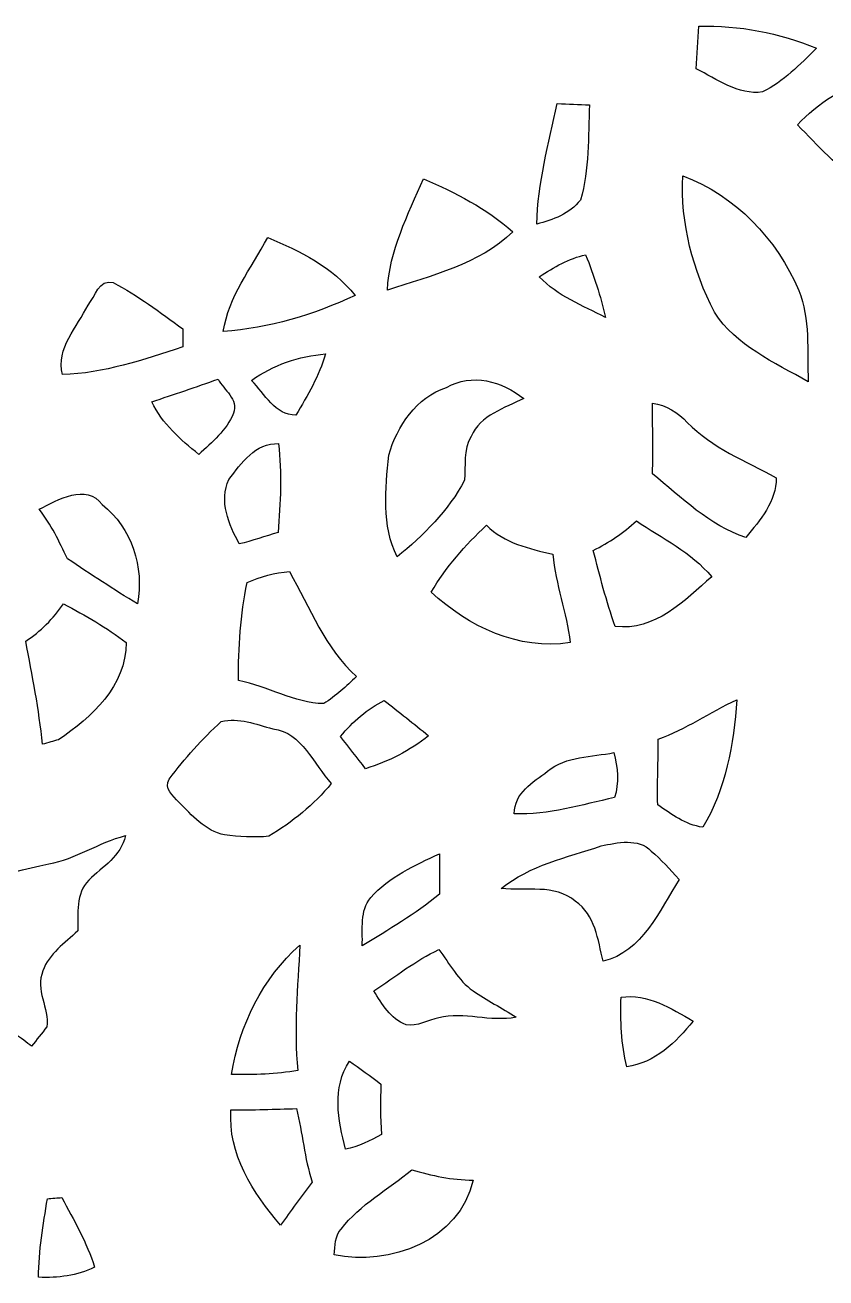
# Model space of a CAD drawing. Header units: centimetres. Extents: x -10.3 to 10.3, y -10.4 to 10.4.
# Drawn here: x 1.06 to 3.735, y -9.533 to -5.351 of the extents above; entities that cross this region are included whole.
import ezdxf

# ---------------------------------------------------------------- set-up
doc = ezdxf.new("R2010")
doc.units = ezdxf.units.CM
doc.header["$MEASUREMENT"] = 0
doc.layers.add('Camada 1', color=7, linetype='Continuous')

msp = doc.modelspace()

# ---------------------------------------------------------------- linework, layer by layer
at = {"layer": 'Camada 1'}
for points, knots in [([(3.31028, -5.35536), (3.30597, -5.40254), (3.30404, -5.44995), (3.30165, -5.49734), (3.30165, -5.49734), (3.37039, -5.53182), (3.44124, -5.58566), (3.52311, -5.57468), (3.52311, -5.57468), (3.59185, -5.54042), (3.64762, -5.48226), (3.70342, -5.4286), (3.70342, -5.4286), (3.57912, -5.37711), (3.44363, -5.35129), (3.31028, -5.35536), (3.31028, -5.35536), (3.31028, -5.35536), (3.31028, -5.35536), (3.31028, -5.35536)], [0, 0, 0, 0, 0.1666667, 0.1666667, 0.1666667, 0.1666667, 0.3333333, 0.3333333, 0.3333333, 0.3333333, 0.5, 0.5, 0.5, 0.5, 0.6666667, 0.6666667, 0.6666667, 0.6666667, 1, 1, 1, 1]), ([(3.63921, -5.68435), (3.70795, -5.75327), (3.77232, -5.82823), (3.85829, -5.87781), (3.85829, -5.87781), (3.85398, -5.75499), (3.88004, -5.63693), (3.89062, -5.51676), (3.89062, -5.51676), (3.79799, -5.55724), (3.70795, -5.6113), (3.63921, -5.68435), (3.63921, -5.68435), (3.63921, -5.68435), (3.63921, -5.68435), (3.63921, -5.68435)], [0, 0, 0, 0, 0.2, 0.2, 0.2, 0.2, 0.4, 0.4, 0.4, 0.4, 0.6, 0.6, 0.6, 0.6, 1, 1, 1, 1]), ([(2.76871, -6.01542), (2.82276, -6.0023), (2.87835, -5.98094), (2.91476, -5.93549), (2.91476, -5.93549), (2.94495, -5.83251), (2.94064, -5.72287), (2.94495, -5.61773), (2.94495, -5.61773), (2.90854, -5.61559), (2.87407, -5.61559), (2.83745, -5.61344), (2.83745, -5.61344), (2.80747, -5.74658), (2.77299, -5.87993), (2.76871, -6.01542), (2.76871, -6.01542), (2.76871, -6.01542), (2.76871, -6.01542), (2.76871, -6.01542)], [0, 0, 0, 0, 0.1666667, 0.1666667, 0.1666667, 0.1666667, 0.3333333, 0.3333333, 0.3333333, 0.3333333, 0.5, 0.5, 0.5, 0.5, 0.6666667, 0.6666667, 0.6666667, 0.6666667, 1, 1, 1, 1]), ([(3.25641, -5.85408), (3.24823, -6.01307), (3.29089, -6.16991), (3.36198, -6.30972), (3.36198, -6.30972), (3.43479, -6.42153), (3.56145, -6.47731), (3.67562, -6.54173), (3.67562, -6.54173), (3.67131, -6.43857), (3.68229, -6.33364), (3.64353, -6.23672), (3.64353, -6.23672), (3.57008, -6.06477), (3.43262, -5.92065), (3.25641, -5.85408), (3.25641, -5.85408), (3.25641, -5.85408), (3.25641, -5.85408), (3.25641, -5.85408)], [0, 0, 0, 0, 0.1666667, 0.1666667, 0.1666667, 0.1666667, 0.3333333, 0.3333333, 0.3333333, 0.3333333, 0.5, 0.5, 0.5, 0.5, 0.6666667, 0.6666667, 0.6666667, 0.6666667, 1, 1, 1, 1]), ([(2.2702, -6.23669), (2.41646, -6.18713), (2.57545, -6.15094), (2.68943, -6.04106), (2.68943, -6.04106), (2.60109, -5.96372), (2.49792, -5.91009), (2.39064, -5.86485), (2.39064, -5.86485), (2.33894, -5.98312), (2.27666, -6.10548), (2.2702, -6.23669), (2.2702, -6.23669), (2.2702, -6.23669), (2.2702, -6.23669), (2.2702, -6.23669)], [0, 0, 0, 0, 0.2, 0.2, 0.2, 0.2, 0.4, 0.4, 0.4, 0.4, 0.6, 0.6, 0.6, 0.6, 1, 1, 1, 1]), ([(1.72238, -6.37412), (1.87491, -6.36335), (2.02549, -6.31811), (2.16249, -6.25368), (2.16249, -6.25368), (2.08753, -6.15912), (1.97786, -6.10546), (1.8706, -6.06045), (1.8706, -6.06045), (1.81462, -6.16364), (1.73964, -6.2582), (1.72238, -6.37412), (1.72238, -6.37412), (1.72238, -6.37412), (1.72238, -6.37412), (1.72238, -6.37412)], [0, 0, 0, 0, 0.2, 0.2, 0.2, 0.2, 0.4, 0.4, 0.4, 0.4, 0.6, 0.6, 0.6, 0.6, 1, 1, 1, 1]), ([(2.77754, -6.19145), (2.83742, -6.25606), (2.92359, -6.28794), (2.99857, -6.32694), (2.99857, -6.32694), (2.98174, -6.25606), (2.95999, -6.18713), (2.93221, -6.11863), (2.93221, -6.11863), (2.87621, -6.12917), (2.82686, -6.15912), (2.77754, -6.19145), (2.77754, -6.19145), (2.77754, -6.19145), (2.77754, -6.19145), (2.77754, -6.19145)], [0, 0, 0, 0, 0.2, 0.2, 0.2, 0.2, 0.4, 0.4, 0.4, 0.4, 0.6, 0.6, 0.6, 0.6, 1, 1, 1, 1]), ([(1.27087, -6.28601), (1.23467, -6.35904), (1.16358, -6.42971), (1.18491, -6.51802), (1.18491, -6.51802), (1.32257, -6.51371), (1.45571, -6.46849), (1.58671, -6.42584), (1.58671, -6.42584), (1.58671, -6.4043), (1.58671, -6.38491), (1.58671, -6.36551), (1.58671, -6.36551), (1.51152, -6.30974), (1.43632, -6.2537), (1.35491, -6.21083), (1.35491, -6.21083), (1.30749, -6.1979), (1.29455, -6.2582), (1.27087, -6.28601), (1.27087, -6.28601), (1.27087, -6.28601), (1.27087, -6.28601), (1.27087, -6.28601)], [0, 0, 0, 0, 0.1428571, 0.1428571, 0.1428571, 0.1428571, 0.2857143, 0.2857143, 0.2857143, 0.2857143, 0.4285714, 0.4285714, 0.4285714, 0.4285714, 0.5714286, 0.5714286, 0.5714286, 0.5714286, 0.7142857, 0.7142857, 0.7142857, 0.7142857, 1, 1, 1, 1]), ([(1.81676, -6.53742), (1.862, -6.58264), (1.89431, -6.65352), (1.96498, -6.65352), (1.96498, -6.65352), (2.00377, -6.58695), (2.04232, -6.52234), (2.06385, -6.44908), (2.06385, -6.44908), (1.97572, -6.45577), (1.88762, -6.48572), (1.81676, -6.53742), (1.81676, -6.53742), (1.81676, -6.53742), (1.81676, -6.53742), (1.81676, -6.53742)], [0, 0, 0, 0, 0.2, 0.2, 0.2, 0.2, 0.4, 0.4, 0.4, 0.4, 0.6, 0.6, 0.6, 0.6, 1, 1, 1, 1]), ([(2.46798, -6.56089), (2.36694, -6.59341), (2.30254, -6.69017), (2.27452, -6.78687), (2.27452, -6.78687), (2.26375, -6.90061), (2.25102, -7.02084), (2.30254, -7.12638), (2.30254, -7.12638), (2.39065, -7.05529), (2.47444, -6.97149), (2.52807, -6.87045), (2.52807, -6.87045), (2.53238, -6.82113), (2.52183, -6.76962), (2.54961, -6.72437), (2.54961, -6.72437), (2.5817, -6.65349), (2.66118, -6.6296), (2.72582, -6.59771), (2.72582, -6.59771), (2.65279, -6.53956), (2.55199, -6.51199), (2.46798, -6.56089), (2.46798, -6.56089), (2.46798, -6.56089), (2.46798, -6.56089), (2.46798, -6.56089)], [0, 0, 0, 0, 0.125, 0.125, 0.125, 0.125, 0.25, 0.25, 0.25, 0.25, 0.375, 0.375, 0.375, 0.375, 0.5, 0.5, 0.5, 0.5, 0.625, 0.625, 0.625, 0.625, 0.75, 0.75, 0.75, 0.75, 1, 1, 1, 1]), ([(1.4837, -6.60848), (1.51796, -6.68174), (1.58043, -6.73514), (1.64033, -6.78445), (1.64033, -6.78445), (1.68579, -6.74376), (1.73272, -6.70283), (1.75664, -6.64724), (1.75664, -6.64724), (1.77365, -6.59961), (1.72431, -6.56966), (1.70494, -6.53307), (1.70494, -6.53307), (1.63213, -6.55893), (1.55673, -6.5848), (1.4837, -6.60848), (1.4837, -6.60848), (1.4837, -6.60848), (1.4837, -6.60848), (1.4837, -6.60848)], [0, 0, 0, 0, 0.1666667, 0.1666667, 0.1666667, 0.1666667, 0.3333333, 0.3333333, 0.3333333, 0.3333333, 0.5, 0.5, 0.5, 0.5, 0.6666667, 0.6666667, 0.6666667, 0.6666667, 1, 1, 1, 1]), ([(3.15537, -6.6128), (3.15537, -6.69228), (3.15775, -6.76962), (3.15537, -6.84889), (3.15537, -6.84889), (3.25231, -6.92861), (3.34473, -7.02082), (3.46708, -7.06196), (3.46708, -7.06196), (3.51471, -7.0038), (3.57008, -6.94152), (3.56812, -6.86204), (3.56812, -6.86204), (3.46493, -6.80603), (3.3555, -6.76317), (3.27147, -6.67741), (3.27147, -6.67741), (3.24154, -6.6451), (3.2004, -6.61928), (3.15537, -6.6128), (3.15537, -6.6128), (3.15537, -6.6128), (3.15537, -6.6128), (3.15537, -6.6128)], [0, 0, 0, 0, 0.1428571, 0.1428571, 0.1428571, 0.1428571, 0.2857143, 0.2857143, 0.2857143, 0.2857143, 0.4285714, 0.4285714, 0.4285714, 0.4285714, 0.5714286, 0.5714286, 0.5714286, 0.5714286, 0.7142857, 0.7142857, 0.7142857, 0.7142857, 1, 1, 1, 1]), ([(1.74135, -6.86831), (1.70687, -6.9394), (1.74135, -7.01888), (1.77583, -7.08328), (1.77583, -7.08328), (1.8189, -7.07254), (1.862, -7.05764), (1.90508, -7.04452), (1.90508, -7.04452), (1.91347, -6.94565), (1.91778, -6.84719), (1.90701, -6.74832), (1.90701, -6.74832), (1.82988, -6.74572), (1.78229, -6.81272), (1.74135, -6.86831), (1.74135, -6.86831), (1.74135, -6.86831), (1.74135, -6.86831), (1.74135, -6.86831)], [0, 0, 0, 0, 0.1666667, 0.1666667, 0.1666667, 0.1666667, 0.3333333, 0.3333333, 0.3333333, 0.3333333, 0.5, 0.5, 0.5, 0.5, 0.6666667, 0.6666667, 0.6666667, 0.6666667, 1, 1, 1, 1]), ([(1.10757, -6.96739), (1.14829, -7.01888), (1.17417, -7.07468), (1.20192, -7.13262), (1.20192, -7.13262), (1.2795, -7.18432), (1.35702, -7.23578), (1.43629, -7.28317), (1.43629, -7.28317), (1.45804, -7.16038), (1.41711, -7.02941), (1.31802, -6.95207), (1.31802, -6.95207), (1.26484, -6.8795), (1.16983, -6.93506), (1.10757, -6.96739), (1.10757, -6.96739), (1.10757, -6.96739), (1.10757, -6.96739), (1.10757, -6.96739)], [0, 0, 0, 0, 0.1666667, 0.1666667, 0.1666667, 0.1666667, 0.3333333, 0.3333333, 0.3333333, 0.3333333, 0.5, 0.5, 0.5, 0.5, 0.6666667, 0.6666667, 0.6666667, 0.6666667, 1, 1, 1, 1]), ([(2.41649, -7.24444), (2.54079, -7.3584), (2.70862, -7.44023), (2.88073, -7.41203), (2.88073, -7.41203), (2.86975, -7.31316), (2.83141, -7.21857), (2.82279, -7.11776), (2.82279, -7.11776), (2.74286, -7.09839), (2.66124, -7.08114), (2.60112, -7.02084), (2.60112, -7.02084), (2.53002, -7.08759), (2.4656, -7.16041), (2.41649, -7.24444), (2.41649, -7.24444), (2.41649, -7.24444), (2.41649, -7.24444), (2.41649, -7.24444)], [0, 0, 0, 0, 0.1666667, 0.1666667, 0.1666667, 0.1666667, 0.3333333, 0.3333333, 0.3333333, 0.3333333, 0.5, 0.5, 0.5, 0.5, 0.6666667, 0.6666667, 0.6666667, 0.6666667, 1, 1, 1, 1]), ([(2.95786, -7.10482), (2.9794, -7.18861), (3.00072, -7.27479), (3.03112, -7.35837), (3.03112, -7.35837), (3.16209, -7.37541), (3.26332, -7.27243), (3.35317, -7.19271), (3.35317, -7.19271), (3.28467, -7.11106), (3.18815, -7.06388), (3.10155, -7.00615), (3.10155, -7.00615), (3.05866, -7.04666), (3.00956, -7.07899), (2.95786, -7.10482), (2.95786, -7.10482), (2.95786, -7.10482), (2.95786, -7.10482), (2.95786, -7.10482)], [0, 0, 0, 0, 0.1666667, 0.1666667, 0.1666667, 0.1666667, 0.3333333, 0.3333333, 0.3333333, 0.3333333, 0.5, 0.5, 0.5, 0.5, 0.6666667, 0.6666667, 0.6666667, 0.6666667, 1, 1, 1, 1]), ([(1.80189, -7.2121), (1.78014, -7.31981), (1.77152, -7.42924), (1.77366, -7.5391), (1.77366, -7.5391), (1.8706, -7.55807), (1.95895, -7.61408), (2.05758, -7.61623), (2.05758, -7.61623), (2.0983, -7.5908), (2.13256, -7.55807), (2.16701, -7.52598), (2.16701, -7.52598), (2.06168, -7.43142), (2.01212, -7.29611), (1.94341, -7.17549), (1.94341, -7.17549), (1.89428, -7.17784), (1.84647, -7.19271), (1.80189, -7.2121), (1.80189, -7.2121), (1.80189, -7.2121), (1.80189, -7.2121), (1.80189, -7.2121)], [0, 0, 0, 0, 0.1428571, 0.1428571, 0.1428571, 0.1428571, 0.2857143, 0.2857143, 0.2857143, 0.2857143, 0.4285714, 0.4285714, 0.4285714, 0.4285714, 0.5714286, 0.5714286, 0.5714286, 0.5714286, 0.7142857, 0.7142857, 0.7142857, 0.7142857, 1, 1, 1, 1]), ([(1.06278, -7.40768), (1.08389, -7.52185), (1.10757, -7.63559), (1.11837, -7.75172), (1.11837, -7.75172), (1.13776, -7.7472), (1.15478, -7.74074), (1.172, -7.73685), (1.172, -7.73685), (1.2836, -7.66144), (1.39777, -7.55804), (1.39777, -7.41199), (1.39777, -7.41199), (1.33316, -7.36246), (1.26249, -7.32195), (1.18923, -7.28316), (1.18923, -7.28316), (1.15475, -7.33254), (1.11167, -7.37541), (1.06278, -7.40768), (1.06278, -7.40768), (1.06278, -7.40768), (1.06278, -7.40768), (1.06278, -7.40768)], [0, 0, 0, 0, 0.1428571, 0.1428571, 0.1428571, 0.1428571, 0.2857143, 0.2857143, 0.2857143, 0.2857143, 0.4285714, 0.4285714, 0.4285714, 0.4285714, 0.5714286, 0.5714286, 0.5714286, 0.5714286, 0.7142857, 0.7142857, 0.7142857, 0.7142857, 1, 1, 1, 1]), ([(2.11339, -7.72566), (2.1412, -7.7623), (2.1694, -7.79678), (2.19742, -7.83337), (2.19742, -7.83337), (2.27455, -7.80966), (2.34519, -7.77307), (2.40766, -7.72351), (2.40766, -7.72351), (2.35834, -7.68303), (2.30879, -7.64424), (2.25965, -7.60566), (2.25965, -7.60566), (2.20366, -7.63348), (2.15432, -7.67634), (2.11339, -7.72566), (2.11339, -7.72566), (2.11339, -7.72566), (2.11339, -7.72566), (2.11339, -7.72566)], [0, 0, 0, 0, 0.1666667, 0.1666667, 0.1666667, 0.1666667, 0.3333333, 0.3333333, 0.3333333, 0.3333333, 0.5, 0.5, 0.5, 0.5, 0.6666667, 0.6666667, 0.6666667, 0.6666667, 1, 1, 1, 1]), ([(3.17479, -7.73429), (3.17479, -7.80755), (3.17069, -7.88076), (3.17286, -7.95358), (3.17286, -7.95358), (3.21808, -7.9857), (3.26525, -8.02036), (3.32322, -8.02899), (3.32322, -8.02899), (3.40056, -7.90212), (3.42641, -7.75173), (3.43718, -7.60333), (3.43718, -7.60333), (3.34711, -7.64425), (3.26718, -7.7024), (3.17479, -7.73429), (3.17479, -7.73429), (3.17479, -7.73429), (3.17479, -7.73429), (3.17479, -7.73429)], [0, 0, 0, 0, 0.1666667, 0.1666667, 0.1666667, 0.1666667, 0.3333333, 0.3333333, 0.3333333, 0.3333333, 0.5, 0.5, 0.5, 0.5, 0.6666667, 0.6666667, 0.6666667, 0.6666667, 1, 1, 1, 1]), ([(1.71572, -7.67634), (1.65108, -7.73428), (1.59314, -7.79892), (1.54186, -7.86785), (1.54186, -7.86785), (1.52228, -7.89994), (1.55456, -7.92344), (1.57398, -7.94498), (1.57398, -7.94498), (1.61684, -7.98805), (1.6623, -8.04169), (1.72651, -8.05441), (1.72651, -8.05441), (1.77366, -8.0611), (1.82536, -8.06325), (1.87491, -8.05893), (1.87491, -8.05893), (1.95204, -8.01175), (2.02548, -7.9536), (2.083, -7.88296), (2.083, -7.88296), (2.0231, -7.81832), (1.98669, -7.71297), (1.88761, -7.70029), (1.88761, -7.70029), (1.8316, -7.68518), (1.77366, -7.66147), (1.71572, -7.67634), (1.71572, -7.67634), (1.71572, -7.67634), (1.71572, -7.67634), (1.71572, -7.67634)], [0, 0, 0, 0, 0.1111111, 0.1111111, 0.1111111, 0.1111111, 0.2222222, 0.2222222, 0.2222222, 0.2222222, 0.3333333, 0.3333333, 0.3333333, 0.3333333, 0.4444444, 0.4444444, 0.4444444, 0.4444444, 0.5555556, 0.5555556, 0.5555556, 0.5555556, 0.6666667, 0.6666667, 0.6666667, 0.6666667, 0.7777778, 0.7777778, 0.7777778, 0.7777778, 1, 1, 1, 1]), ([(2.80511, -7.842), (2.756, -7.87841), (2.69372, -7.91481), (2.69372, -7.98374), (2.69372, -7.98374), (2.80746, -7.98803), (2.91949, -7.95355), (3.02892, -7.92987), (3.02892, -7.92987), (3.04379, -7.88076), (3.03948, -7.82904), (3.02678, -7.77951), (3.02678, -7.77951), (2.95159, -7.79458), (2.868, -7.7903), (2.80511, -7.842), (2.80511, -7.842), (2.80511, -7.842), (2.80511, -7.842), (2.80511, -7.842)], [0, 0, 0, 0, 0.1666667, 0.1666667, 0.1666667, 0.1666667, 0.3333333, 0.3333333, 0.3333333, 0.3333333, 0.5, 0.5, 0.5, 0.5, 0.6666667, 0.6666667, 0.6666667, 0.6666667, 1, 1, 1, 1]), ([(1.13969, -8.15135), (0.98284, -8.18583), (0.82838, -8.2289), (0.66942, -8.23924), (0.66942, -8.23924), (0.7317, -8.26766), (0.80232, -8.30385), (0.82174, -8.37711), (0.82174, -8.37711), (0.83251, -8.45421), (0.92257, -8.45852), (0.96583, -8.51022), (0.96583, -8.51022), (1.02163, -8.56406), (1.03026, -8.6455), (1.03026, -8.7207), (1.03026, -8.7207), (1.04317, -8.72951), (1.06905, -8.74848), (1.08175, -8.7597), (1.08175, -8.7597), (1.09919, -8.73795), (1.11623, -8.71639), (1.13345, -8.69506), (1.13345, -8.69506), (1.14205, -8.63302), (1.09273, -8.57034), (1.1203, -8.50811), (1.1203, -8.50811), (1.13969, -8.44995), (1.19356, -8.4159), (1.23643, -8.37497), (1.23643, -8.37497), (1.23857, -8.31703), (1.22804, -8.25046), (1.27305, -8.205), (1.27305, -8.205), (1.32023, -8.15997), (1.38034, -8.12549), (1.39587, -8.0566), (1.39587, -8.0566), (1.30514, -8.08047), (1.22994, -8.1341), (1.13969, -8.15135), (1.13969, -8.15135), (1.13969, -8.15135), (1.13969, -8.15135), (1.13969, -8.15135)], [0, 0, 0, 0, 0.0769231, 0.0769231, 0.0769231, 0.0769231, 0.1538462, 0.1538462, 0.1538462, 0.1538462, 0.2307692, 0.2307692, 0.2307692, 0.2307692, 0.3076923, 0.3076923, 0.3076923, 0.3076923, 0.3846154, 0.3846154, 0.3846154, 0.3846154, 0.4615385, 0.4615385, 0.4615385, 0.4615385, 0.5384615, 0.5384615, 0.5384615, 0.5384615, 0.6153846, 0.6153846, 0.6153846, 0.6153846, 0.6923077, 0.6923077, 0.6923077, 0.6923077, 0.7692308, 0.7692308, 0.7692308, 0.7692308, 0.8461538, 0.8461538, 0.8461538, 0.8461538, 1, 1, 1, 1]), ([(2.98392, -8.09105), (2.86975, -8.12981), (2.74524, -8.15566), (2.65065, -8.23321), (2.65065, -8.23321), (2.73251, -8.24377), (2.82901, -8.21599), (2.89774, -8.27586), (2.89774, -8.27586), (2.96431, -8.3211), (2.97293, -8.40469), (2.99037, -8.47578), (2.99037, -8.47578), (3.12134, -8.44583), (3.17931, -8.30602), (3.24392, -8.20305), (3.24392, -8.20305), (3.21355, -8.16857), (3.18383, -8.13627), (3.15129, -8.10828), (3.15129, -8.10828), (3.10843, -8.06324), (3.03731, -8.08047), (2.98392, -8.09105), (2.98392, -8.09105), (2.98392, -8.09105), (2.98392, -8.09105), (2.98392, -8.09105)], [0, 0, 0, 0, 0.125, 0.125, 0.125, 0.125, 0.25, 0.25, 0.25, 0.25, 0.375, 0.375, 0.375, 0.375, 0.5, 0.5, 0.5, 0.5, 0.625, 0.625, 0.625, 0.625, 0.75, 0.75, 0.75, 0.75, 1, 1, 1, 1]), ([(2.21443, -8.26314), (2.17757, -8.30817), (2.18855, -8.36847), (2.18623, -8.42427), (2.18623, -8.42427), (2.27455, -8.37043), (2.36242, -8.31894), (2.4443, -8.25261), (2.4443, -8.25261), (2.4443, -8.20737), (2.4443, -8.16212), (2.4443, -8.11709), (2.4443, -8.11709), (2.36241, -8.15566), (2.27666, -8.19442), (2.21443, -8.26314), (2.21443, -8.26314), (2.21443, -8.26314), (2.21443, -8.26314), (2.21443, -8.26314)], [0, 0, 0, 0, 0.1666667, 0.1666667, 0.1666667, 0.1666667, 0.3333333, 0.3333333, 0.3333333, 0.3333333, 0.5, 0.5, 0.5, 0.5, 0.6666667, 0.6666667, 0.6666667, 0.6666667, 1, 1, 1, 1]), ([(1.74995, -8.85403), (1.82536, -8.8562), (1.89838, -8.85189), (1.97162, -8.84112), (1.97162, -8.84112), (1.95657, -8.70174), (1.97162, -8.56193), (1.97786, -8.42213), (1.97786, -8.42213), (1.85335, -8.53179), (1.77583, -8.69078), (1.74995, -8.85403), (1.74995, -8.85403), (1.74995, -8.85403), (1.74995, -8.85403), (1.74995, -8.85403)], [0, 0, 0, 0, 0.2, 0.2, 0.2, 0.2, 0.4, 0.4, 0.4, 0.4, 0.6, 0.6, 0.6, 0.6, 1, 1, 1, 1]), ([(2.2252, -8.57466), (2.25105, -8.61967), (2.28079, -8.66708), (2.33249, -8.68862), (2.33249, -8.68862), (2.36932, -8.69508), (2.4053, -8.6714), (2.44192, -8.66515), (2.44192, -8.66515), (2.52595, -8.64361), (2.61403, -8.68002), (2.69999, -8.66298), (2.69999, -8.66298), (2.65281, -8.63067), (2.60112, -8.60676), (2.55611, -8.57466), (2.55611, -8.57466), (2.50655, -8.5404), (2.47853, -8.48441), (2.44194, -8.437), (2.44194, -8.437), (2.36477, -8.47364), (2.29608, -8.52748), (2.2252, -8.57466), (2.2252, -8.57466), (2.2252, -8.57466), (2.2252, -8.57466), (2.2252, -8.57466)], [0, 0, 0, 0, 0.125, 0.125, 0.125, 0.125, 0.25, 0.25, 0.25, 0.25, 0.375, 0.375, 0.375, 0.375, 0.5, 0.5, 0.5, 0.5, 0.625, 0.625, 0.625, 0.625, 0.75, 0.75, 0.75, 0.75, 1, 1, 1, 1]), ([(3.05046, -8.59619), (3.04832, -8.67353), (3.05046, -8.7528), (3.06964, -8.8282), (3.06964, -8.8282), (3.16206, -8.81569), (3.23487, -8.74676), (3.29086, -8.67567), (3.29086, -8.67567), (3.21805, -8.63302), (3.13838, -8.58304), (3.05046, -8.59619), (3.05046, -8.59619), (3.05046, -8.59619), (3.05046, -8.59619), (3.05046, -8.59619)], [0, 0, 0, 0, 0.2, 0.2, 0.2, 0.2, 0.4, 0.4, 0.4, 0.4, 0.6, 0.6, 0.6, 0.6, 1, 1, 1, 1]), ([(2.14331, -8.80902), (2.08539, -8.89927), (2.10476, -9.00441), (2.13061, -9.10329), (2.13061, -9.10329), (2.1735, -9.0949), (2.21205, -9.07548), (2.25105, -9.05397), (2.25105, -9.05397), (2.24653, -8.99796), (2.24653, -8.94237), (2.24867, -8.88614), (2.24867, -8.88614), (2.21443, -8.86054), (2.17757, -8.83273), (2.14331, -8.80902), (2.14331, -8.80902), (2.14331, -8.80902), (2.14331, -8.80902), (2.14331, -8.80902)], [0, 0, 0, 0, 0.1666667, 0.1666667, 0.1666667, 0.1666667, 0.3333333, 0.3333333, 0.3333333, 0.3333333, 0.5, 0.5, 0.5, 0.5, 0.6666667, 0.6666667, 0.6666667, 0.6666667, 1, 1, 1, 1]), ([(1.74781, -8.97232), (1.73746, -9.11837), (1.82126, -9.24958), (1.91347, -9.35705), (1.91347, -9.35705), (1.94795, -9.30945), (1.98221, -9.26034), (2.01904, -9.21293), (2.01904, -9.21293), (1.99316, -9.13324), (1.98671, -9.04966), (1.9671, -8.96779), (1.9671, -8.96779), (1.89428, -8.96994), (1.82126, -8.97232), (1.74781, -8.97232), (1.74781, -8.97232), (1.74781, -8.97232), (1.74781, -8.97232), (1.74781, -8.97232)], [0, 0, 0, 0, 0.1666667, 0.1666667, 0.1666667, 0.1666667, 0.3333333, 0.3333333, 0.3333333, 0.3333333, 0.5, 0.5, 0.5, 0.5, 0.6666667, 0.6666667, 0.6666667, 0.6666667, 1, 1, 1, 1]), ([(2.11556, -9.36978), (2.09421, -9.39349), (2.09595, -9.42579), (2.09206, -9.45574), (2.09206, -9.45574), (2.27669, -9.49429), (2.51322, -9.40856), (2.55609, -9.20648), (2.55609, -9.20648), (2.48542, -9.20648), (2.41843, -9.19143), (2.35186, -9.172), (2.35186, -9.172), (2.27216, -9.23664), (2.17995, -9.28834), (2.11556, -9.36978), (2.11556, -9.36978), (2.11556, -9.36978), (2.11556, -9.36978), (2.11556, -9.36978)], [0, 0, 0, 0, 0.1666667, 0.1666667, 0.1666667, 0.1666667, 0.3333333, 0.3333333, 0.3333333, 0.3333333, 0.5, 0.5, 0.5, 0.5, 0.6666667, 0.6666667, 0.6666667, 0.6666667, 1, 1, 1, 1]), ([(1.13538, -9.26895), (1.1203, -9.35468), (1.10564, -9.44302), (1.10564, -9.53089), (1.10564, -9.53089), (1.16985, -9.53306), (1.23468, -9.52682), (1.29244, -9.49686), (1.29244, -9.49686), (1.2668, -9.415), (1.2237, -9.33962), (1.18277, -9.26442), (1.18277, -9.26442), (1.17197, -9.26657), (1.14829, -9.26657), (1.13538, -9.26895), (1.13538, -9.26895), (1.13538, -9.26895), (1.13538, -9.26895), (1.13538, -9.26895)], [0, 0, 0, 0, 0.1666667, 0.1666667, 0.1666667, 0.1666667, 0.3333333, 0.3333333, 0.3333333, 0.3333333, 0.5, 0.5, 0.5, 0.5, 0.6666667, 0.6666667, 0.6666667, 0.6666667, 1, 1, 1, 1])]:
    msp.add_open_spline(points, degree=3, knots=knots, dxfattribs=at)

doc.saveas('drawing.dxf')
